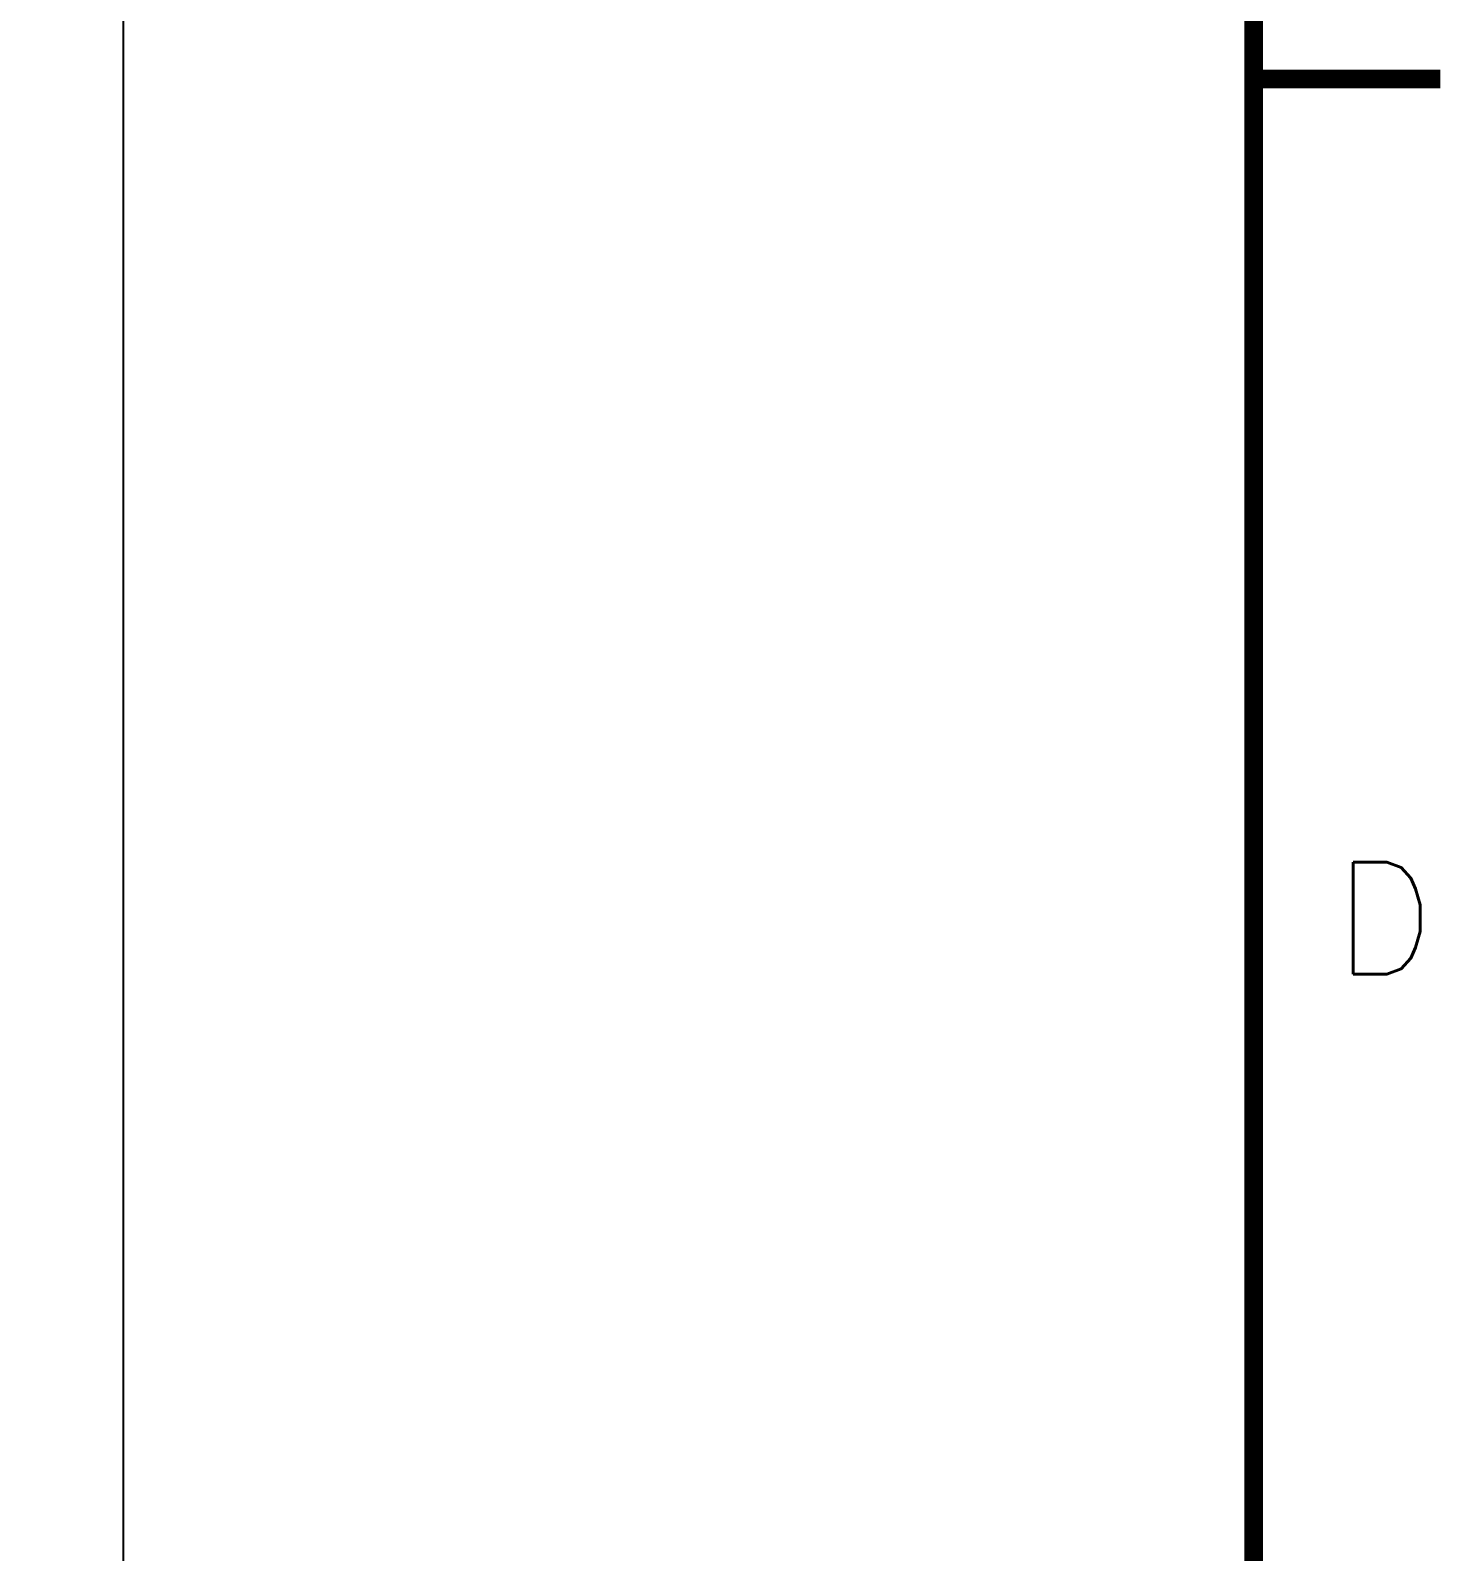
# Model space of a CAD drawing. Extents: x 295 to 953, y 10 to 290.
# Drawn here: x 849.19 to 887.23, y 110.52 to 151.3 of the extents above; entities that cross this region are included whole.
import ezdxf
from ezdxf.enums import TextEntityAlignment as Align

# ---------------------------------------------------------------- set-up
doc = ezdxf.new("R2010")
doc.units = 0
doc.header["$LTSCALE"] = 5
doc.header["$MEASUREMENT"] = 0
doc.layers.get('0').update_dxf_attribs({"linetype": 'CONTINUOUS', "lineweight": 25})
for name, color, linetype in [('GND1', 7, 'CONTINUOUS'), ('문자', 4, 'CONTINUOUS'), ('테두리', 3, 'CONTINUOUS')]:
    doc.layers.add(name, color=color, linetype=linetype)
doc.styles.get("Standard").update_dxf_attribs({"font": 'simplex.shx'})

# ---------------------------------------------------------------- blocks, each defined once
blk = doc.blocks.new('C')
at = {"layer": '테두리'}
blk.add_line((405, 285), (405, 15), dxfattribs=at)
at = {"layer": '테두리', "const_width": 0.5}
for points in [[(15, 285), (15, 15), (405, 15), (405, 285), (15, 285)], [(410, 150), (405, 150)]]:
    blk.add_lwpolyline(points, dxfattribs=at)
at = {"layer": '문자'}
blk.add_text('D', height=3, dxfattribs=at).set_placement((408.5, 127.5), align=Align.MIDDLE)

msp = doc.modelspace()

# ---------------------------------------------------------------- linework, layer by layer
at = {"layer": 'GND1'}
msp.add_line((851.678, 78.799), (851.678, 267.297), dxfattribs=at)

# ---------------------------------------------------------------- block references
msp.add_blockref('C', (476.978, 0))

doc.saveas('drawing.dxf')
